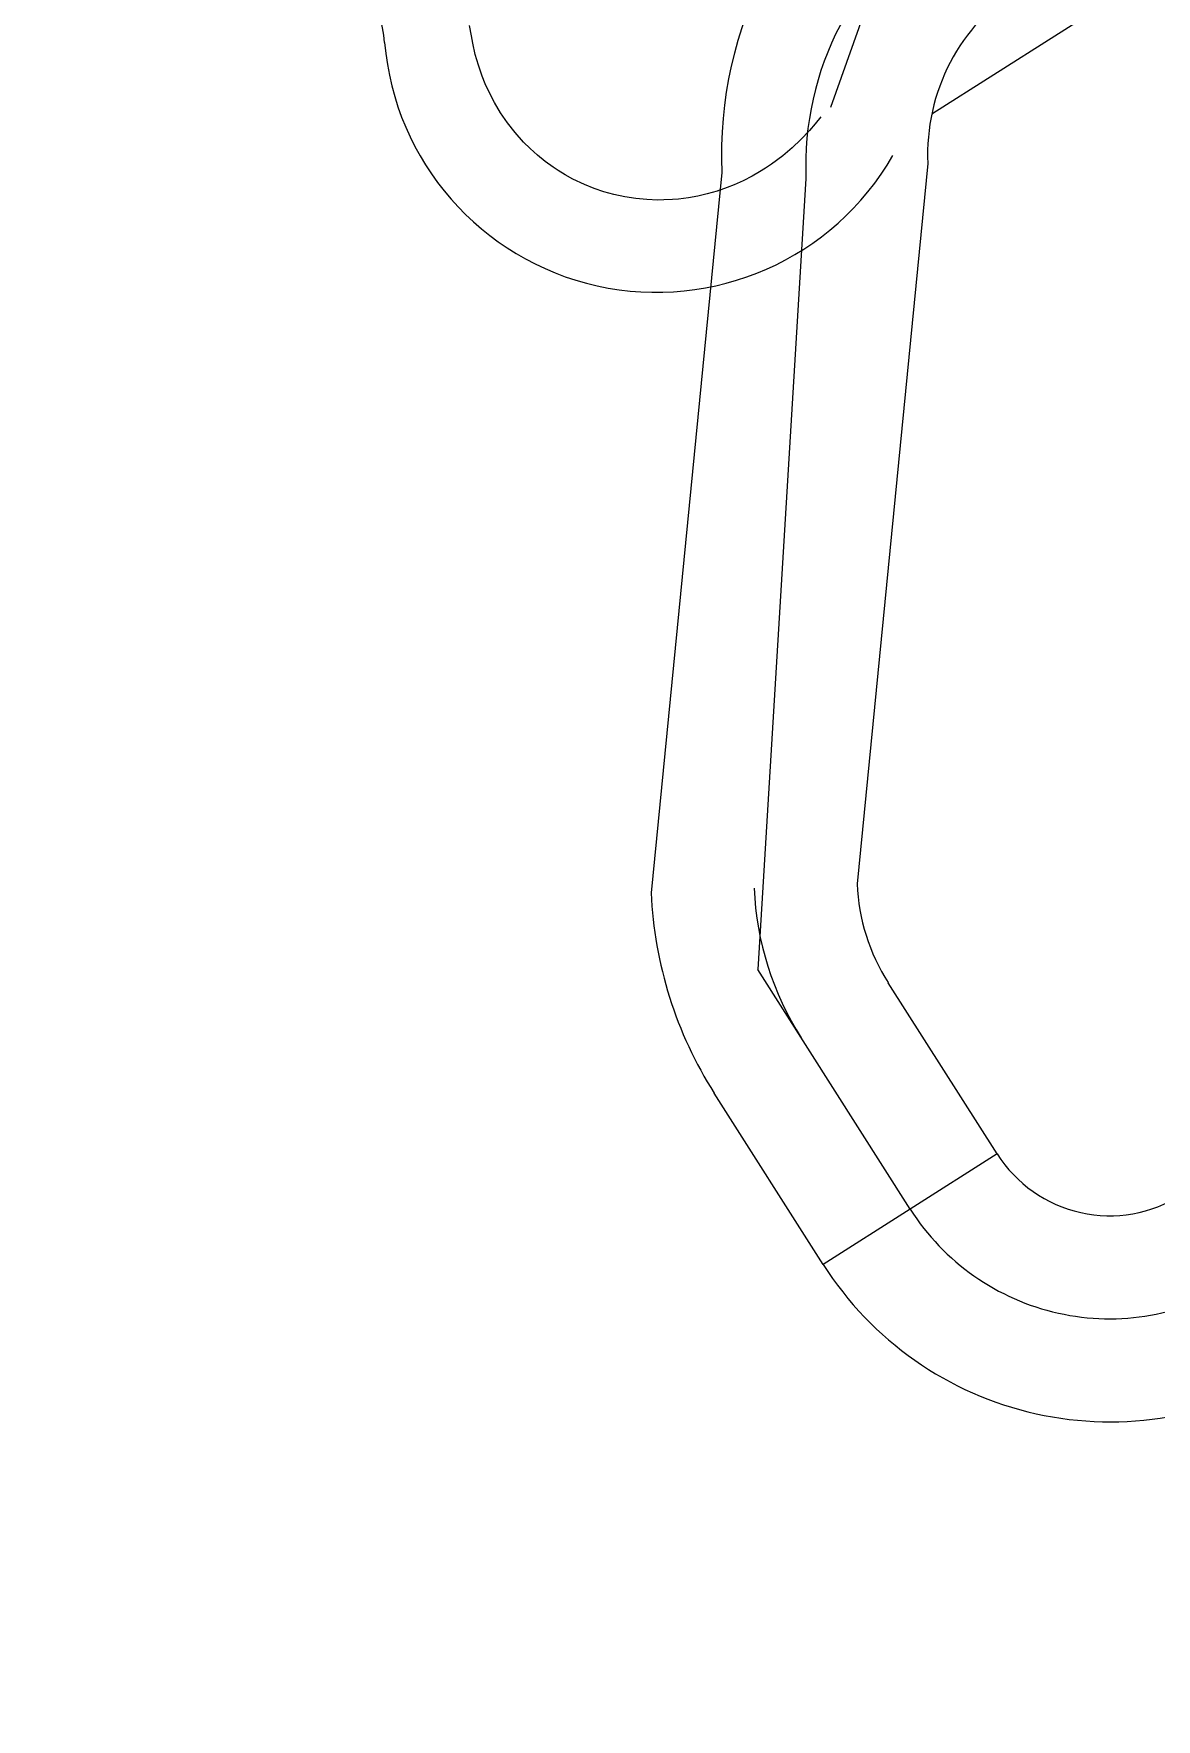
# Model space of a CAD drawing. Header units: millimetres. Extents: x 1145859089 to 1147511753, y -1047484727 to -1047247487.
# Drawn here: x 1146327903.4 to 1146328088.6, y -1047439149.2 to -1047438871.1 of the extents above; entities that cross this region are included whole.
import ezdxf
from ezdxf.xclip import XClip

# ---------------------------------------------------------------- set-up
doc = ezdxf.new("R2010")
doc.units = ezdxf.units.MM
doc.header["$LTSCALE"] = 100
doc.header["$MEASUREMENT"] = 0
doc.header["$XCLIPFRAME"] = 2
doc.linetypes.add('CENTERX2', pattern=[4, 2.5, -0.5, 0.5, -0.5])
doc.linetypes.add('단지배치도$0$CENTER', pattern=[31, 30, -0.5, 0, -0.5])
doc.layers.get('0').update_dxf_attribs({"linetype": 'CONTINUOUS'})
for name, color, linetype in [('L-지중매입', 3, 'CENTERX2'), ('XREF', 135, 'CONTINUOUS'), ('단지배치도$0$W240910', 135, 'CONTINUOUS')]:
    doc.layers.add(name, color=color, linetype=linetype)

# ---------------------------------------------------------------- blocks, each defined once
blk = doc.blocks.new('단지배치도$0$zw$9902')
at = {"layer": '단지배치도$0$W240910', "linetype": 'ByBlock', "ltscale": 20}
for p, q in [((59500.02, -67437.44), (59378.09, -67515.01)), ((59361.26, -67513.93), (59368.19, -67494.33)), ((59301.96, -67502.17), (59301.62, -67500.45)), ((59302.18, -67503.4), (59301.96, -67502.17)), ((59302.18, -67503.4), (59301.96, -67502.17)), ((59302.6, -67505.23), (59302.18, -67503.4)), ((59302.6, -67505.23), (59302.18, -67503.4)), ((59303.11, -67507.04), (59302.6, -67505.23)), ((59303.11, -67507.04), (59302.6, -67505.23)), ((59303.73, -67508.82), (59303.11, -67507.04)), ((59303.73, -67508.82), (59303.11, -67507.04)), ((59304.25, -67510.11), (59303.73, -67508.82)), ((59304.25, -67510.11), (59303.73, -67508.82)), ((59304.82, -67511.38), (59304.25, -67510.11)), ((59304.82, -67511.38), (59304.25, -67510.11)), ((59305.74, -67513.17), (59304.82, -67511.38)), ((59305.74, -67513.17), (59304.82, -67511.38)), ((59306.77, -67514.89), (59305.74, -67513.17)), ((59306.77, -67514.89), (59305.74, -67513.17)), ((59307.91, -67516.55), (59306.77, -67514.89)), ((59307.91, -67516.55), (59306.77, -67514.89)), ((59359.62, -67515.54), (59358.69, -67516.7)), ((59309.15, -67518.13), (59307.91, -67516.55)), ((59309.15, -67518.13), (59307.91, -67516.55)), ((59310.57, -67519.72), (59309.15, -67518.13)), ((59310.57, -67519.72), (59309.15, -67518.13)), ((59357.72, -67517.81), (59356.32, -67519.28)), ((59358.69, -67516.7), (59357.72, -67517.81)), ((59311.62, -67520.76), (59310.57, -67519.72)), ((59311.62, -67520.76), (59310.57, -67519.72)), ((59312.88, -67521.89), (59311.62, -67520.76)), ((59312.88, -67521.89), (59311.62, -67520.76)), ((59354.86, -67520.67), (59353.34, -67521.95)), ((59356.32, -67519.28), (59354.86, -67520.67)), ((59314.12, -67522.9), (59312.88, -67521.89)), ((59314.12, -67522.9), (59312.88, -67521.89)), ((59315.42, -67523.84), (59314.12, -67522.9)), ((59315.42, -67523.84), (59314.12, -67522.9)), ((59316.25, -67524.39), (59315.42, -67523.84)), ((59316.25, -67524.4), (59315.42, -67523.84)), ((59317.43, -67525.11), (59316.25, -67524.39)), ((59317.43, -67525.11), (59316.25, -67524.4)), ((59350.47, -67524.01), (59349.46, -67524.64)), ((59351.45, -67523.36), (59350.47, -67524.01)), ((59353.34, -67521.95), (59351.45, -67523.36)), ((59377.23, -67523.26), (59365.58, -67642.1)), ((59318.68, -67525.8), (59317.43, -67525.11)), ((59318.68, -67525.8), (59317.43, -67525.11)), ((59320.62, -67526.72), (59318.68, -67525.8)), ((59320.62, -67526.72), (59318.68, -67525.8)), ((59322.2, -67527.36), (59320.62, -67526.72)), ((59322.2, -67527.36), (59320.62, -67526.72)), ((59343.26, -67524.72), (59331.62, -67643.56)), ((59344.14, -67527.21), (59342.51, -67527.78)), ((59345.28, -67526.76), (59344.14, -67527.21)), ((59346.79, -67526.08), (59345.28, -67526.76)), ((59348.25, -67525.33), (59346.79, -67526.08)), ((59349.46, -67524.64), (59348.25, -67525.33)), ((59323.82, -67527.9), (59322.2, -67527.36)), ((59323.82, -67527.9), (59322.2, -67527.36)), ((59325.46, -67528.36), (59323.82, -67527.9)), ((59325.46, -67528.36), (59323.82, -67527.9)), ((59327.25, -67528.75), (59325.46, -67528.36)), ((59327.25, -67528.75), (59325.46, -67528.36)), ((59329.07, -67529.03), (59327.25, -67528.75)), ((59329.07, -67529.03), (59327.25, -67528.75)), ((59330.9, -67529.2), (59329.07, -67529.03)), ((59330.9, -67529.2), (59329.07, -67529.03)), ((59332.73, -67529.27), (59330.9, -67529.2)), ((59332.73, -67529.27), (59330.9, -67529.2)), ((59333.68, -67529.26), (59332.73, -67529.27)), ((59333.68, -67529.26), (59332.73, -67529.27)), ((59335.13, -67529.19), (59333.68, -67529.26)), ((59335.13, -67529.19), (59333.68, -67529.26)), ((59336.13, -67529.11), (59335.13, -67529.19)), ((59336.13, -67529.11), (59335.13, -67529.19)), ((59337.77, -67528.9), (59336.13, -67529.11)), ((59337.77, -67528.9), (59336.13, -67529.11)), ((59339.31, -67528.62), (59337.77, -67528.9)), ((59339.31, -67528.62), (59337.77, -67528.9)), ((59340.83, -67528.26), (59339.31, -67528.62)), ((59340.83, -67528.26), (59339.31, -67528.62)), ((59342.51, -67527.78), (59340.83, -67528.26)), ((59342.51, -67527.78), (59340.83, -67528.26)), ((59342.98, -67527.61), (59342.51, -67527.78)), ((59388.69, -67686.65), (59370.71, -67658.4)), ((59360, -67704.9), (59342.02, -67676.65)), ((59388.69, -67686.65), (59360, -67704.9))]:
    blk.add_line(p, q, dxfattribs=at)
at = {"layer": '단지배치도$0$W240910', "linetype": '단지배치도$0$CENTER', "ltscale": 20}
for p in [(59357.14, -67525.72), (59374.34, -67695.78)]:
    blk.add_line(p, (59349.18, -67656.22), dxfattribs=at)
at = {"layer": '단지배치도$0$W240910'}
for radius in [11431.38, 11931.38]:
    blk.add_arc((57394.29, -57699.4), radius, 251.62775, 321.418131, dxfattribs=at)
at = {"layer": '단지배치도$0$W240910', "linetype": 'ByBlock', "ltscale": 20}
for centre, radius, start, end in [((59410.2, -67521.84), 67, 122.4639, 182.4639), ((59267.75, -67504.94), 19.96, 4.8051, 32.4641), ((59410.2, -67521.84), 33, 122.4639, 182.4639), ((59332.48, -67499.5), 45, 184.8054, 330.1224), ((59388.8, -67531.85), 19.96, 122.4636, 123.1416), ((59398.55, -67640.68), 67, 182.4639, 212.4639), ((59398.55, -67640.68), 33, 182.4639, 212.4639), ((59407.25, -67674.85), 22, 212.4639, 302.4639), ((59407.25, -67674.85), 56, 212.4639, 302.4639)]:
    blk.add_arc(centre, radius, start, end, dxfattribs=at)
at = {"layer": '단지배치도$0$W240910', "linetype": '단지배치도$0$CENTER', "ltscale": 20}
for centre, radius, start, end in [((59407.1, -67523.57), 50, 122.4639, 182.4639), ((59398.55, -67640.68), 50, 182.4639, 212.4639), ((59407.25, -67674.85), 39, 212.4639, 302.4639)]:
    blk.add_arc(centre, radius, start, end, dxfattribs=at)
blk = doc.blocks.new('단지배치도')
blk.add_blockref('단지배치도$0$zw$9902', (141034.19, 142437.16))

msp = doc.modelspace()

# ---------------------------------------------------------------- linework, layer by layer
at = {"layer": 'L-지중매입', "ltscale": 2}
msp.add_arc((1146292364.149594, -1047402174.186541, 0), 45716.750817, 303.4822833292, 333.0437788935, dxfattribs=at)

# ---------------------------------------------------------------- block references
at = {"layer": 'XREF'}
ref = msp.add_blockref('단지배치도', (1146127639.433662, -1047513806.462535), dxfattribs=at)
XClip(ref).set_block_clipping_path([(72982.4064819524, 34919.7593965302), (360382.4067475507, 255319.7593436702)])

doc.saveas('drawing.dxf')
